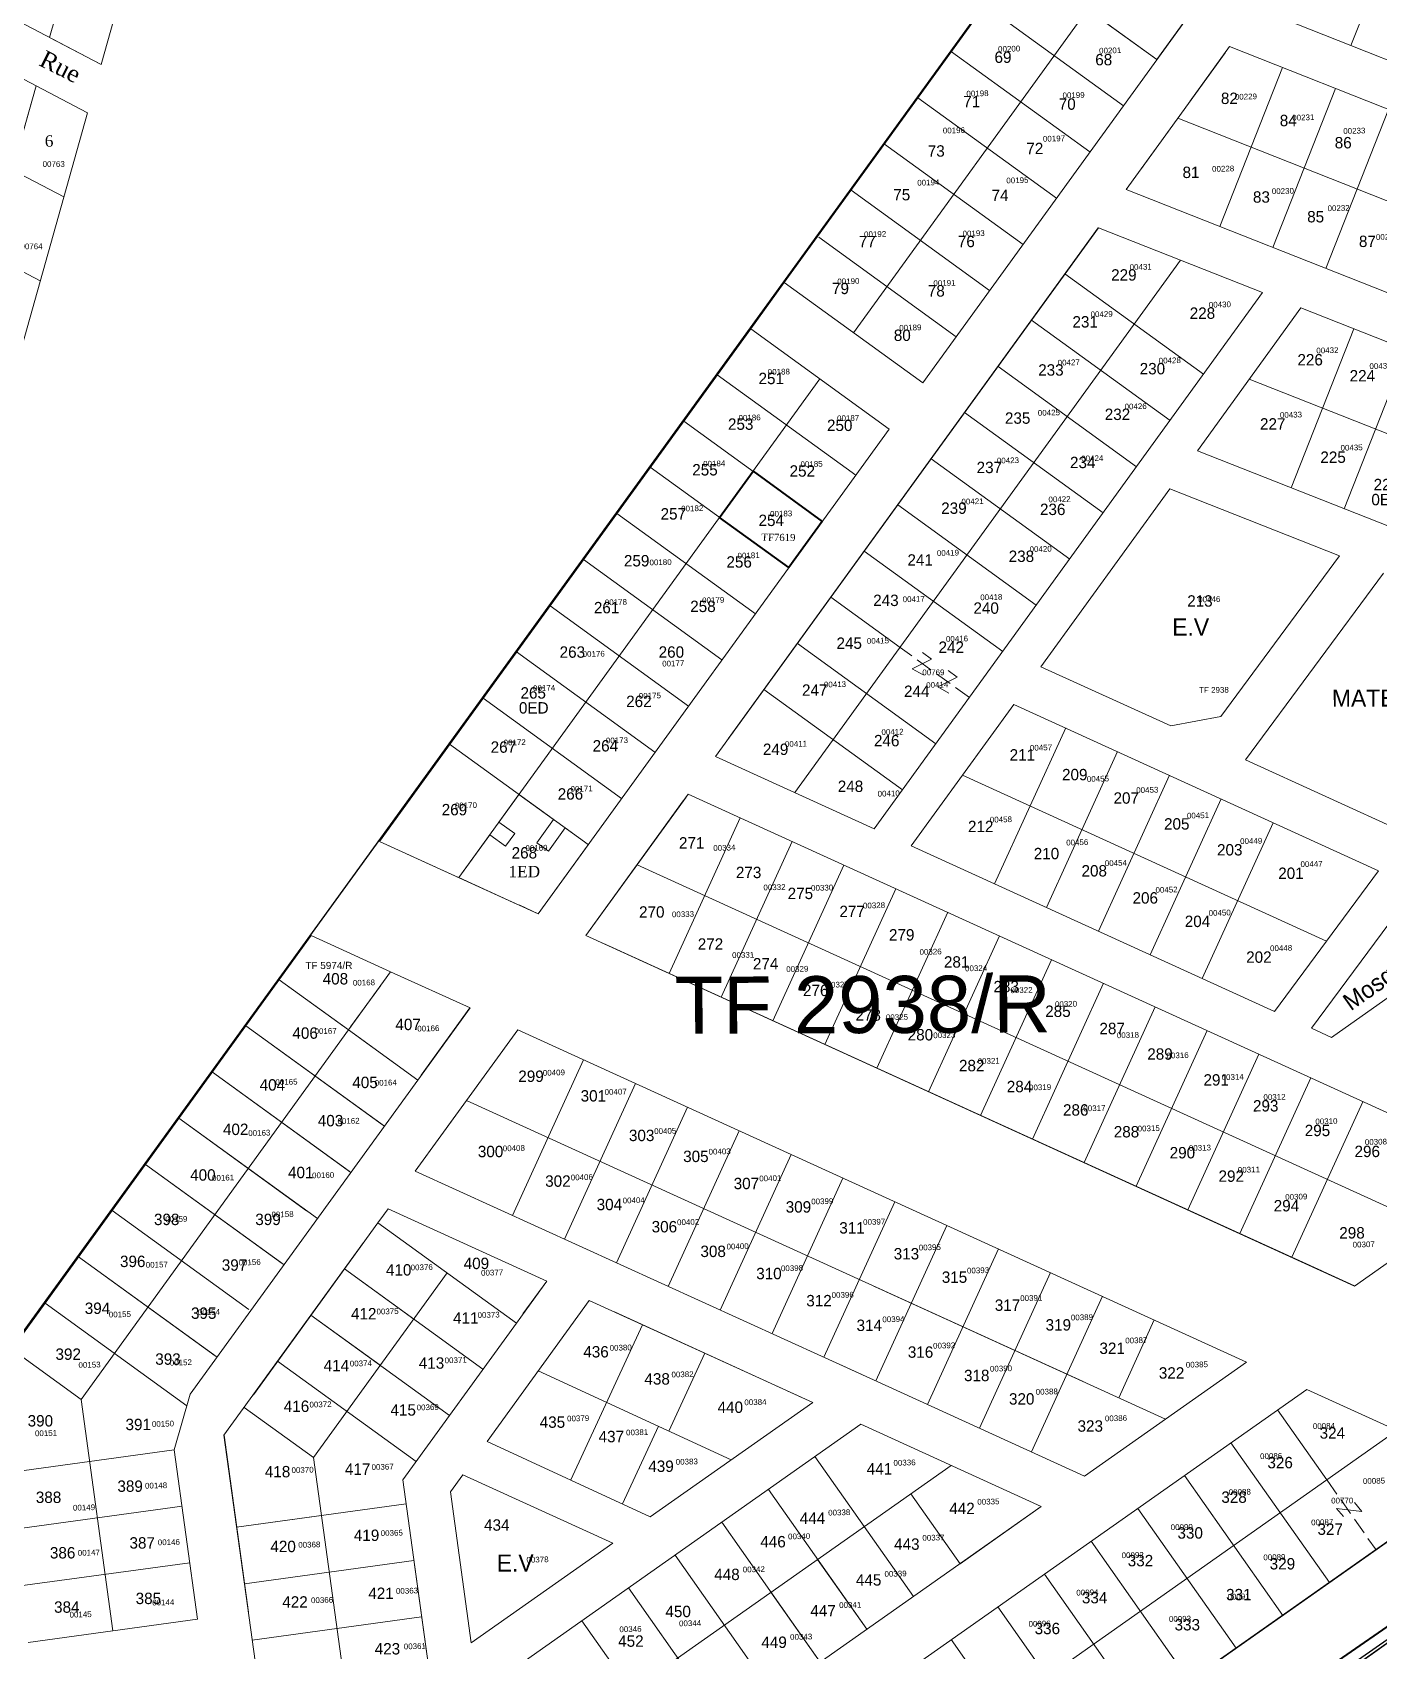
# Model space of a CAD drawing. Header units: metres. Extents: x 251686 to 255059, y 1627526 to 1631912.
# Drawn here: x 252965.9 to 253202, y 1630515.6 to 1630799.4 of the extents above; entities that cross this region are included whole.
import ezdxf
from ezdxf.enums import TextEntityAlignment as Align

# ---------------------------------------------------------------- set-up
doc = ezdxf.new("R2010")
doc.units = ezdxf.units.M
doc.header["$MEASUREMENT"] = 0
doc.linetypes.add('DGN Style 2', pattern=[29.229957, 17.537974, -11.691983])
doc.linetypes.add('DGN Style 3', pattern=[4.156684, 2.96906, -1.187624])
for name, color, linetype, lineweight in [('17 Février 2020', 7, 'Continuous', 0), ('Numero_TF', 7, 'Continuous', 0), ('TITRE FONCIER', 7, 'Continuous', 0)]:
    doc.layers.add(name, color=color, linetype=linetype, lineweight=lineweight)
for name, color, linetype in [('A_revoir_niveau_0', 7, 'Continuous'), ('historique_numero_parcelle', 7, 'Continuous'), ('limites_parcelles', 7, 'Continuous'), ('limites_sections', 7, 'Continuous'), ('limites_tf', 7, 'Continuous'), ('numero_lot', 7, 'Continuous'), ('numero_parcelle', 7, 'Continuous'), ('toponymie', 7, 'Continuous')]:
    doc.layers.add(name, color=color, linetype=linetype)
doc.styles.get("Standard").update_dxf_attribs({"font": 'txt.shx'})
doc.styles.add('Style-Arial', font='arial.ttf')
doc.styles.add('Style-ENGINEERING', font='ENGINEERING.shx')
doc.styles.add('Style-FANCY', font='times.ttf')
doc.styles.add('StyleTimes New Roman', font='times.ttf')

msp = doc.modelspace()

# ---------------------------------------------------------------- linework, layer by layer
at = {"layer": '17 Février 2020', "color": 7, "linetype": 'Continuous', "lineweight": 0, "flags": 128}
msp.add_lwpolyline([(253195.82612, 1630539.12873), (253194.648909, 1630540.519551), (253199.075031, 1630539.951475), (253197.788056, 1630541.529726)], dxfattribs=at)
at = {"layer": 'A_revoir_niveau_0', "color": 0, "lineweight": 0}
msp.add_line((253272.287195, 1630565.48791, -1.032), (253091.050508, 1630437.549919, -1.032), dxfattribs=at)
at = {"layer": 'limites_parcelles', "color": 7, "linetype": 'Continuous', "lineweight": 0}
for p, q in [((252977.25, 1630828.04), (252968.941029, 1630798.531678)), ((253097.754094, 1630755.521963), (253150.536219, 1630828.414881)), ((252986.305849, 1630823.30591), (252977.996878, 1630793.797588)), ((253109.904579, 1630746.726777), (253162.687704, 1630819.620694)), ((253122.054065, 1630737.929589), (253174.837189, 1630810.823507)), ((253138.805634, 1630812.219232), (253163.107785, 1630794.625106)), ((253197.146638, 1630797.078344), (253202.65511, 1630811.030529)), ((252977.882034, 1630793.857625), (252949.028151, 1630808.941453)), ((252975.609284, 1630785.318331), (252944.789267, 1630801.429988)), ((253132.941843, 1630804.119908), (253157.243339, 1630786.526257)), ((253180.697064, 1630803.571828), (253197.146638, 1630797.078344)), ((252977.996878, 1630793.797588), (252968.941029, 1630798.531678)), ((253127.078052, 1630796.019584), (253151.375022, 1630778.429209)), ((253160.222265, 1630775.294714), (253175.072141, 1630795.803599)), ((253168.897519, 1630787.275153), (253175.870706, 1630796.900916)), ((253175.870706, 1630796.900916), (253259.564813, 1630763.836072)), ((253197.146638, 1630797.078344), (253271.557281, 1630767.703823)), ((253174.14121, 1630765.340228), (253185.160161, 1630793.230595)), ((252941.620612, 1630701.670462), (252966.553435, 1630790.052421)), ((252966.553435, 1630790.052421), (252942.098754, 1630703.204524)), ((252966.553435, 1630790.052421), (252975.609284, 1630785.318331)), ((253121.21326, 1630787.91926), (253145.510231, 1630770.328885)), ((253183.441667, 1630761.664912), (253194.460617, 1630789.555281)), ((252975.609284, 1630785.318331), (252950.852937, 1630697.399104)), ((253166.786674, 1630784.361316), (253254.052339, 1630749.884886)), ((253192.741124, 1630757.988597), (253203.761074, 1630785.880965)), ((253157.710636, 1630771.833719), (253165.134577, 1630782.080661)), ((253115.349469, 1630779.819937), (253139.646439, 1630762.229562)), ((252971.454799, 1630770.56417), (252962.39895, 1630775.29826)), ((253109.484678, 1630771.719612), (253133.781648, 1630754.129237)), ((253248.540865, 1630735.935702), (253157.710636, 1630771.833719)), ((253085.720021, 1630672.408189), (253152.872287, 1630765.143802)), ((253152.836286, 1630765.141787), (253087.959793, 1630675.509077)), ((253181.672798, 1630753.760211), (253152.872287, 1630765.143802)), ((253088.355582, 1630676.043234), (253151.593985, 1630763.379294)), ((253103.821944, 1630763.473368), (253127.917857, 1630746.028913)), ((252967.300314, 1630755.810009), (252958.244465, 1630760.544099)), ((253099.640538, 1630666.059704), (253167.270542, 1630759.452505)), ((253171.296474, 1630739.432099), (253146.9965, 1630757.029473)), ((253097.754094, 1630755.521963), (253122.054065, 1630737.929589)), ((253181.672798, 1630753.760211), (253113.563055, 1630659.710219)), ((253188.385854, 1630751.09687), (253170.229786, 1630726.025675)), ((253188.385854, 1630751.09687), (253244.180592, 1630729.054974)), ((253026.789916, 1630657.51884), (253091.8923, 1630747.42764)), ((253091.8923, 1630747.42764), (253116.183277, 1630729.822263)), ((253165.430682, 1630731.332774), (253141.130709, 1630748.930148)), ((253186.666361, 1630719.529187), (253197.678309, 1630747.425551)), ((253195.965235, 1630715.854046), (253206.974769, 1630743.742234)), ((253086.02751, 1630739.327316), (253110.318132, 1630721.722293)), ((253159.565891, 1630723.23345), (253135.265917, 1630740.830824)), ((253040.712433, 1630651.170356), (253104.038026, 1630738.624779)), ((253238.674118, 1630715.103791), (253179.310818, 1630738.565274)), ((253080.161718, 1630731.226991), (253104.446692, 1630713.627611)), ((253153.700099, 1630715.134125), (253129.400125, 1630732.731499)), ((253054.634948, 1630644.821871), (253116.183277, 1630729.822263)), ((253223.865188, 1630704.826924), (253170.229786, 1630726.025675)), ((253074.286923, 1630723.134663), (253098.5779, 1630705.530285)), ((253147.835308, 1630707.034801), (253123.535334, 1630724.632175)), ((253165.37644, 1630719.324752), (253142.794792, 1630688.142803)), ((253165.37644, 1630719.324752), (253195.147101, 1630707.568545)), ((253141.969516, 1630698.935476), (253117.669542, 1630716.53285)), ((253068.432135, 1630715.028343), (253092.723112, 1630697.422965)), ((253136.104725, 1630690.836152), (253111.804751, 1630708.433526)), ((253062.550339, 1630706.940012), (253086.841315, 1630689.335634)), ((253174.348251, 1630679.419303), (253195.147101, 1630707.568545)), ((253178.656275, 1630671.788009), (253202.847306, 1630704.527596)), ((253118.088946, 1630691.535515), (253105.938959, 1630700.334201)), ((253056.702552, 1630698.828695), (253080.993529, 1630681.224317)), ((253050.837537, 1630690.729125), (253075.104731, 1630673.141983)), ((253124.374141, 1630674.637504), (253100.074168, 1630692.234878)), ((253142.794792, 1630688.142803), (253165.540904, 1630677.769814)), ((253044.97299, 1630682.630031), (253069.236937, 1630665.044658)), ((253118.50835, 1630666.538179), (253094.211377, 1630684.133554)), ((253138.008411, 1630681.533905), (253120.059229, 1630656.747793)), ((253138.008411, 1630681.533905), (253201.979974, 1630652.359248)), ((253165.540904, 1630677.769814), (253174.348251, 1630679.419303)), ((253134.662869, 1630650.087578), (253147.126047, 1630677.404517)), ((253039.077169, 1630674.551709), (253063.368145, 1630656.947332)), ((253085.720021, 1630672.408189), (253113.563055, 1630659.710219)), ((253143.761514, 1630645.938182), (253156.223692, 1630673.253122)), ((253178.656275, 1630671.788009), (253206.841369, 1630658.934175)), ((253129.033319, 1630669.140349), (253192.863858, 1630640.030635)), ((253152.860158, 1630641.788787), (253165.321338, 1630669.102726)), ((253062.987459, 1630641.01318), (253080.93464, 1630665.798293)), ((253062.98946, 1630641.01018), (253080.558848, 1630665.275143)), ((253080.93464, 1630665.798293), (253226.231905, 1630599.533852)), ((253080.070111, 1630664.60895), (253062.992457, 1630641.015182)), ((253161.957803, 1630637.639391), (253174.418983, 1630664.95233)), ((253077.590099, 1630634.351965), (253090.043279, 1630661.663901)), ((253171.056447, 1630633.489995), (253183.508564, 1630660.783258)), ((253026.789916, 1630657.51884), (253054.634948, 1630644.821871)), ((253026.792917, 1630657.517841), (253050.895274, 1630646.52539)), ((253086.688743, 1630630.20257), (253099.141924, 1630657.514505)), ((253120.059229, 1630656.747793), (253183.748741, 1630627.702024)), ((253071.961549, 1630653.405737), (253212.017867, 1630589.53022)), ((253095.787387, 1630626.054174), (253108.240568, 1630653.36611)), ((253201.979974, 1630652.359248), (253183.748741, 1630627.702024)), ((253104.886031, 1630621.905778), (253117.339212, 1630649.217715)), ((253206.306321, 1630646.436962), (253190.258918, 1630624.733603)), ((253113.984677, 1630617.756383), (253126.437856, 1630645.068319)), ((252958.762132, 1630563.570881), (253014.824187, 1630640.994224)), ((253014.824187, 1630640.994224), (253028.740978, 1630634.647611)), ((253062.987459, 1630641.01318), (253197.833833, 1630579.5166)), ((253065.984001, 1630639.644367), (253197.804829, 1630579.527588)), ((253123.083321, 1630613.607988), (253135.536501, 1630640.919923)), ((253067.14021, 1630639.118826), (253192.047785, 1630582.160308)), ((253132.179966, 1630609.455591), (253144.626153, 1630636.751524)), ((253216.433226, 1630639.105974), (253193.745549, 1630623.141984)), ((253028.740978, 1630634.647611), (253021.354019, 1630624.445684)), ((253028.740978, 1630634.647611), (253042.667496, 1630628.295129)), ((253009.208534, 1630633.237873), (253021.355019, 1630624.444685)), ((253009.208534, 1630633.237873), (253020.52178, 1630625.047355)), ((253021.730816, 1630624.956833), (253026.972949, 1630632.19591)), ((253141.281609, 1630605.310196), (253153.73479, 1630632.622133)), ((253033.508506, 1630615.645499), (253042.667496, 1630628.295129)), ((253042.661494, 1630628.298126), (253034.125165, 1630616.506744)), ((253150.380254, 1630601.161801), (253162.833434, 1630628.473737)), ((253021.355019, 1630624.444685), (252974.442688, 1630559.645093)), ((253003.338741, 1630625.142547), (253027.316621, 1630607.783045)), ((253003.344078, 1630625.139408), (253027.640714, 1630607.549173)), ((253021.354019, 1630624.445684), (253033.503505, 1630615.649497)), ((253022.379313, 1630623.70309), (253033.503505, 1630615.649497)), ((253033.072825, 1630599.698325), (253051.022005, 1630624.486438)), ((253036.136149, 1630603.928539), (253051.022005, 1630624.486438)), ((253051.022005, 1630624.486438), (253178.854111, 1630566.19008)), ((253159.478898, 1630597.013406), (253171.932079, 1630624.325341)), ((253190.258918, 1630624.733603), (253193.745549, 1630623.141984)), ((253168.577543, 1630592.86401), (253181.030723, 1630620.175946)), ((252997.47495, 1630617.042223), (253021.452829, 1630599.682721)), ((252997.479337, 1630617.040047), (253021.776923, 1630599.448849)), ((253062.581034, 1630619.215076), (253050.131909, 1630591.916083)), ((253033.503505, 1630615.649497), (252993.614333, 1630560.548689)), ((253071.679702, 1630615.065733), (253059.230553, 1630587.766688)), ((253177.676187, 1630588.715614), (253190.129367, 1630616.027551)), ((253042.046915, 1630612.091881), (253150.207467, 1630562.76373)), ((253186.770835, 1630584.559218), (253199.217021, 1630611.85515)), ((252991.610159, 1630608.941898), (253015.911131, 1630591.348525)), ((252991.611158, 1630608.942899), (253013.995581, 1630592.736766)), ((253080.778372, 1630610.916391), (253068.329199, 1630583.617292)), ((253089.87603, 1630606.76483), (253077.427843, 1630579.467896)), ((253098.974674, 1630602.615435), (253086.526488, 1630575.318501)), ((252985.746367, 1630600.842574), (253010.04834, 1630583.248202)), ((252985.746367, 1630600.842574), (253009.724247, 1630583.483073)), ((253033.072825, 1630599.698325), (253112.144118, 1630563.63765)), ((253108.073318, 1630598.46704), (253095.625132, 1630571.170105)), ((253226.231905, 1630599.533852), (253197.804829, 1630579.527588)), ((253117.171963, 1630594.317644), (253104.723777, 1630567.02071)), ((252979.881576, 1630592.74225), (253003.859455, 1630575.382749)), ((253026.503418, 1630590.627722), (253028.285443, 1630593.088427)), ((253027.001145, 1630591.315919), (253028.284443, 1630593.088427)), ((253028.285443, 1630593.088427), (253056.130476, 1630580.389459)), ((253004.665365, 1630560.468067), (253026.504418, 1630590.627722)), ((253026.504418, 1630590.627722), (253050.80239, 1630573.032348)), ((253126.270608, 1630590.168248), (253113.822421, 1630562.871314)), ((252999.515182, 1630553.355026), (253023.995789, 1630587.165728)), ((253135.369252, 1630586.018853), (253122.921066, 1630558.721919)), ((252974.017784, 1630584.642927), (252998.319757, 1630567.048554)), ((252974.017785, 1630584.641927), (252997.995664, 1630567.282425)), ((253186.770835, 1630584.559218), (253197.787826, 1630579.536581)), ((253015.194737, 1630549.433238), (253038.652904, 1630581.830535)), ((253020.638626, 1630582.528398), (253032.788112, 1630573.73121)), ((253020.638626, 1630582.528398), (253044.938599, 1630564.933024)), ((253050.80239, 1630573.032348), (253056.130476, 1630580.389459)), ((253051.953762, 1630574.620804), (253056.130476, 1630580.389459)), ((253144.467897, 1630581.869457), (253132.01971, 1630554.572523)), ((253113.622853, 1630579.448237), (253164.636075, 1630556.184445)), ((253153.566541, 1630577.721061), (253141.118355, 1630550.424128)), ((252968.154993, 1630576.542604), (252993.031131, 1630558.531458)), ((253014.773829, 1630574.429077), (253026.92332, 1630565.631886)), ((253014.773835, 1630574.429073), (253039.073807, 1630556.833699)), ((253045.653612, 1630552.282305), (253063.554819, 1630577.0034)), ((253063.554819, 1630577.0034), (253102.775908, 1630559.116937)), ((253067.998622, 1630574.97716), (253100.980583, 1630559.935226)), ((253030.876291, 1630545.51345), (253050.80239, 1630573.032348)), ((253060.325296, 1630545.508118), (253072.899507, 1630572.742102)), ((253162.664186, 1630573.571666), (253156.439594, 1630559.921198)), ((252962.290202, 1630568.443279), (252974.442688, 1630559.645093)), ((253008.909355, 1630566.329523), (253033.209016, 1630548.734375)), ((253077.506895, 1630554.095925), (253083.817481, 1630567.762427)), ((253107.39926, 1630565.80077), (253150.422037, 1630546.180813)), ((253178.854111, 1630566.19008), (253150.422037, 1630546.180813)), ((253054.619706, 1630564.663859), (253088.457899, 1630549.040264)), ((252993.614333, 1630560.548689), (252990.79919, 1630550.809573)), ((253189.399017, 1630561.382257), (253102.515235, 1630500.235829)), ((253189.399017, 1630561.382257), (253221.027735, 1630546.957787)), ((252974.442688, 1630559.645093), (252980.018774, 1630519.047299)), ((253003.045252, 1630558.230425), (253015.194737, 1630549.433238)), ((253102.775908, 1630559.116937), (253074.282851, 1630539.063647)), ((253184.29344, 1630557.789233), (253192.923198, 1630545.52201)), ((253111.210433, 1630555.269278), (253044.106138, 1630508.043689)), ((253069.403958, 1630541.316715), (253075.691563, 1630554.934206)), ((253111.210433, 1630555.269278), (253142.84015, 1630540.844809)), ((252999.515182, 1630553.355026), (253013.738137, 1630449.986653)), ((252999.529175, 1630553.374032), (253003.795481, 1630522.31372)), ((253045.653612, 1630552.282305), (253074.282851, 1630539.063647)), ((253205.211876, 1630554.170521), (253111.498998, 1630488.217387)), ((253176.11572, 1630552.033993), (253193.376442, 1630527.49783)), ((252990.79819, 1630550.809572), (252961.076805, 1630546.727797)), ((252990.798192, 1630550.807572), (252994.879966, 1630521.089188)), ((253015.194737, 1630549.433238), (253027.54229, 1630459.701123)), ((253120.425396, 1630525.073928), (253103.158676, 1630549.606089)), ((253039.238121, 1630543.422764), (253041.416928, 1630546.431626)), ((253041.416928, 1630546.431626), (253067.713681, 1630534.440044)), ((253127.025291, 1630548.057544), (253046.407764, 1630491.320599)), ((253221.027735, 1630546.957787), (253119.776958, 1630475.699666)), ((253167.938, 1630546.277753), (253185.198722, 1630521.74159)), ((253030.876291, 1630545.51345), (253041.346441, 1630469.416593)), ((253039.238121, 1630543.422764), (253042.879605, 1630516.962204)), ((253112.248676, 1630519.318688), (253094.981956, 1630543.850848)), ((253128.607118, 1630530.827169), (253119.973258, 1630543.093749)), ((252992.158115, 1630540.90311), (252962.43973, 1630536.821335)), ((253001.73458, 1630537.208905), (253031.454962, 1630541.29868)), ((253142.84015, 1630540.844809), (253048.708389, 1630474.59851)), ((253142.84015, 1630540.844809), (253128.607118, 1630530.827169)), ((253159.760279, 1630540.522513), (253177.022001, 1630515.98635)), ((253001.73458, 1630537.208905), (253016.59477, 1630539.253792)), ((253104.070956, 1630513.562447), (253086.804235, 1630538.094608)), ((253120.426396, 1630525.074928), (253111.792536, 1630537.341508)), ((253151.582559, 1630534.767273), (253168.844281, 1630510.231109)), ((253067.713681, 1630534.440044), (253042.879605, 1630516.962204)), ((253095.893236, 1630507.807206), (253078.626515, 1630532.339368)), ((252993.519041, 1630530.995649), (252963.800655, 1630526.913874)), ((253003.097505, 1630527.301443), (253032.817887, 1630531.391218)), ((253003.098505, 1630527.302444), (253017.958696, 1630529.347332)), ((253032.803846, 1630531.495213), (253040.944285, 1630472.335434)), ((253112.248676, 1630519.319688), (253103.614815, 1630531.586268)), ((253221.601806, 1630529.708251, -1.032), (253140.093508, 1630471.827663, -1.032)), ((253143.404839, 1630529.011032), (253160.666561, 1630504.475869)), ((253221.601806, 1630529.708251, -1.032), (253181.668851, 1630501.518914, -1.032)), ((253087.715515, 1630502.050966), (253070.448994, 1630526.582844)), ((253104.070956, 1630513.563447), (253095.437096, 1630525.830027)), ((253135.226118, 1630523.256791), (253152.48684, 1630498.720628)), ((252994.879966, 1630521.089188), (252965.16158, 1630517.007412)), ((253004.46043, 1630517.394983), (253034.180812, 1630521.484758)), ((253079.537795, 1630496.295726), (253062.271075, 1630520.827887)), ((253004.46143, 1630517.394983), (253019.321621, 1630519.439871)), ((253127.048397, 1630517.501551), (253144.3105, 1630492.965846))]:
    msp.add_line(p, q, dxfattribs=at)
at = {"layer": 'limites_parcelles', "color": 7, "linetype": 'DGN Style 2', "lineweight": 0}
msp.add_line((253091.8923, 1630747.42764), (253097.754094, 1630755.521963), dxfattribs=at)
at = {"layer": 'limites_parcelles', "color": 7, "linetype": 'DGN Style 3', "lineweight": 0}
for p, q in [((253130.238933, 1630682.736828), (253118.088946, 1630691.535515)), ((253192.96956, 1630545.456107), (253201.554163, 1630533.25307))]:
    msp.add_line(p, q, dxfattribs=at)
at = {"layer": 'limites_parcelles', "color": 7, "linetype": 'Continuous', "lineweight": 0, "flags": 128}
for points in [[(253163.107606, 1630794.624859), (253168.972398, 1630802.724183), (253168.966396, 1630802.729181), (253156.822912, 1630811.52137), (253150.958121, 1630803.421046), (253163.102605, 1630794.628857), (253163.107606, 1630794.624859)], [(253063.368145, 1630656.947332), (253059.350255, 1630659.859214), (253056.416136, 1630655.810641), (253054.387117, 1630657.271148), (253057.312868, 1630661.335767), (253051.253168, 1630665.727409), (253047.744432, 1630660.881745), (253050.498288, 1630658.887684), (253048.879578, 1630656.652201), (253046.125723, 1630658.646263), (253040.712527, 1630651.170486), (253050.895714, 1630646.526356), (253051.354589, 1630646.317082), (253051.40263, 1630646.295173), (253054.630948, 1630644.82287), (253063.396171, 1630656.927019), (253063.396172, 1630656.92702), (253063.368145, 1630656.947332)]]:
    msp.add_lwpolyline(points, close=True, dxfattribs=at)
for points in [[(253121.993759, 1630690.65087), (253123.578587, 1630689.492714), (253120.184231, 1630687.793282), (253122.135005, 1630686.722601)], [(253126.518587, 1630687.459108), (253128.103415, 1630686.300952), (253124.709058, 1630684.60152), (253126.659832, 1630683.530839)]]:
    msp.add_lwpolyline(points, dxfattribs=at)
at = {"layer": 'limites_sections', "color": 112, "linetype": 'Continuous', "lineweight": 40, "flags": 128}
msp.add_lwpolyline([(253271.082561, 1630189.80614), (253278.664905, 1630062.128606), (253370.894891, 1630071.745612), (253349.874626, 1629905.007271), (253292.368569, 1629875.259507), (253264.420561, 1629860.905626), (253283.218148, 1629825.843437), (253276.081556, 1629797.159611), (253264.682639, 1629775.428157), (253237.804257, 1629775.925126), (253235.595435, 1629794.865847), (253170.148154, 1629824.108553), (253140.065621, 1629837.233099), (253052.3, 1629847.28), (252785.968318, 1629991.31478), (252450.61003, 1630145.344805), (252531.297233, 1630284.326266), (252789.440449, 1630429.782946), (252981.389636, 1630375.006406), (253177.316609, 1630501.61916), (253238.792095, 1630544.179111), (253271.082561, 1630189.80614)], close=True, dxfattribs=at)
at = {"layer": 'limites_tf', "color": 5, "linetype": 'Continuous', "lineweight": 30, "flags": 128}
msp.add_lwpolyline([(253002.785901, 1630393.415979), (252998.912853, 1630403.064756), (252961.578778, 1630447.612964), (252947.706872, 1630548.608587), (253207.073749, 1630906.74054), (253289.927097, 1630896.156713), (253287.534227, 1630759.626951), (253428.541291, 1630692.970492), (253002.785901, 1630393.415979)], close=True, dxfattribs=at)
at = {"layer": 'limites_tf', "color": 5, "linetype": 'Continuous', "lineweight": 30, "elevation": -1.032, "flags": 128}
msp.add_lwpolyline([(253270.818693, 1630543.212946), (253272.287195, 1630565.48791), (253002.732653, 1630377.376601), (253043.21445, 1630275.653319), (253027.595852, 1630185.267795), (253065.678344, 1630191.583639), (253129.481445, 1630260.459236), (253245.887772, 1630301.779299), (253215.616065, 1630369.456391), (253249.82976, 1630447.06631), (253250.742052, 1630451.24536), (253264.844026, 1630515.797969), (253269.151464, 1630535.575661), (253270.818693, 1630543.212946)], close=True, dxfattribs=at)
at = {"layer": 'limites_tf', "color": 5, "linetype": 'Continuous', "lineweight": 40}
msp.add_3dface([(253092.304205, 1630722.427301), (253104.446692, 1630713.627611), (253098.5779, 1630705.530285), (253086.432412, 1630714.332474)], dxfattribs=at)

# ---------------------------------------------------------------- texts
at = {"layer": 'historique_numero_parcelle', "color": 7, "linetype": 'DGN Style 3', "lineweight": 0, "style": 'Style-Arial'}
for s, p in [('00416', (253126.117317, 1630693.502336)), ('00414', (253122.649213, 1630685.429995)), ('00085', (253199.242622, 1630545.8, 0.000018)), ('00087', (253190.159505, 1630538.546063, 0.000018))]:
    msp.add_text(s, height=1, rotation=1.45, dxfattribs=at).set_placement(p, align=Align.TOP_LEFT)
at = {"layer": 'numero_lot', "color": 7, "linetype": 'Continuous', "lineweight": 0}
for s, height, style, p in [('69', 1.999998, 'Style-ENGINEERING', (253136.135682, 1630795.050172)), ('68', 1.999998, 'Style-ENGINEERING', (253153.801233, 1630794.624171)), ('71', 1.999998, 'Style-ENGINEERING', (253130.649752, 1630787.259997)), ('70', 1.999998, 'Style-ENGINEERING', (253147.404152, 1630786.833636)), ('82', 1.999998, 'Style-ENGINEERING', (253175.836923, 1630787.8379)), ('84', 1.999998, 'Style-ENGINEERING', (253186.159846, 1630783.94799)), ('73', 1.999998, 'Style-ENGINEERING', (253124.429577, 1630778.604533)), ('72', 1.999998, 'Style-ENGINEERING', (253141.710404, 1630779.044379)), ('86', 1.999998, 'Style-ENGINEERING', (253195.801183, 1630780.057809)), ('81', 1.999998, 'Style-ENGINEERING', (253169.104669, 1630774.856232)), ('75', 1.999998, 'Style-ENGINEERING', (253118.384176, 1630770.942137)), ('74', 1.999998, 'Style-ENGINEERING', (253135.618043, 1630770.821964)), ('83', 1.999998, 'Style-ENGINEERING', (253181.460779, 1630770.534127)), ('85', 1.999998, 'Style-ENGINEERING', (253190.965713, 1630767.076892)), ('77', 1.999998, 'Style-ENGINEERING', (253112.339869, 1630762.719742)), ('76', 1.999998, 'Style-ENGINEERING', (253129.708045, 1630762.726622)), ('87', 1.999998, 'Style-ENGINEERING', (253200.040863, 1630762.754488)), ('229', 1.999998, 'Style-ENGINEERING', (253157.32843, 1630756.864565)), ('79', 1.999998, 'Style-ENGINEERING', (253107.637745, 1630754.497878)), ('78', 1.999998, 'Style-ENGINEERING', (253124.439297, 1630754.071535)), ('228', 1.999998, 'Style-ENGINEERING', (253171.111467, 1630750.162025)), ('231', 1.999998, 'Style-ENGINEERING', (253150.543673, 1630748.638876)), ('80', 1.999998, 'Style-ENGINEERING', (253118.474216, 1630746.28117)), ('226', 1.999998, 'Style-ENGINEERING', (253190.000883, 1630741.990508)), ('251', 1.999998, 'Style-ENGINEERING', (253095.491604, 1630738.705064)), ('233', 1.999998, 'Style-ENGINEERING', (253144.538413, 1630740.198497)), ('230', 1.999998, 'Style-ENGINEERING', (253162.336159, 1630740.421548)), ('224', 1.999998, 'Style-ENGINEERING', (253199.158201, 1630739.181136)), ('232', 1.999998, 'Style-ENGINEERING', (253156.209498, 1630732.41312)), ('253', 1.999998, 'Style-ENGINEERING', (253090.134173, 1630730.696942)), ('250', 1.999998, 'Style-ENGINEERING', (253107.50009, 1630730.486821)), ('235', 1.999998, 'Style-ENGINEERING', (253138.70732, 1630731.757186)), ('227', 1.999998, 'Style-ENGINEERING', (253183.436165, 1630730.735907)), ('234', 1.999998, 'Style-ENGINEERING', (253150.115223, 1630723.971705)), ('225', 1.999998, 'Style-ENGINEERING', (253194.025042, 1630724.898101)), ('255', 1.999998, 'Style-ENGINEERING', (253083.870909, 1630722.688459)), ('252', 1.999998, 'Style-ENGINEERING', (253100.94143, 1630722.478222)), ('237', 1.999998, 'Style-ENGINEERING', (253133.742186, 1630723.100218)), ('223', 1.999998, 'Style-ENGINEERING', (253203.36938, 1630720.100803)), ('239', 1.999998, 'Style-ENGINEERING', (253127.526635, 1630715.956755)), ('236', 1.999998, 'Style-ENGINEERING', (253144.851276, 1630715.747619)), ('0ED', 1.999998, 'Style-ENGINEERING', (253203.341766, 1630717.457792)), ('257', 1.999998, 'Style-ENGINEERING', (253078.320406, 1630714.96026)), ('254', 1.999998, 'Style-ENGINEERING', (253095.49524, 1630713.821064)), ('259', 1.999998, 'Style-ENGINEERING', (253071.889284, 1630706.735711)), ('241', 1.999998, 'Style-ENGINEERING', (253121.60722, 1630706.866409)), ('238', 1.999998, 'Style-ENGINEERING', (253139.366359, 1630707.522445)), ('256', 1.999998, 'Style-ENGINEERING', (253089.862926, 1630706.525832)), ('261', 1.999998, 'Style-ENGINEERING', (253066.617527, 1630698.510621)), ('258', 1.999998, 'Style-ENGINEERING', (253083.512836, 1630698.734315)), ('243', 1.999998, 'Style-ENGINEERING', (253115.601421, 1630699.787029)), ('240', 1.999998, 'Style-ENGINEERING', (253133.182792, 1630698.431994)), ('213', 1.999998, 'Style-ENGINEERING', (253170.673943, 1630699.680848)), ('E.V', 3, 'Style-ENGINEERING', (253169.05369, 1630695.105207)), ('263', 1.999998, 'Style-ENGINEERING', (253060.61201, 1630690.718241)), ('260', 1.999998, 'Style-ENGINEERING', (253077.977841, 1630690.725122)), ('245', 1.999998, 'Style-ENGINEERING', (253109.16396, 1630692.275478)), ('242', 1.999998, 'Style-ENGINEERING', (253127.055678, 1630691.569566)), ('247', 1.999998, 'Style-ENGINEERING', (253103.117655, 1630684.051082)), ('265', 1.999998, 'Style-ENGINEERING', (253053.745412, 1630683.550521)), ('262', 1.999998, 'Style-ENGINEERING', (253072.283438, 1630682.067865)), ('244', 1.999998, 'Style-ENGINEERING', (253121.00412, 1630683.841168)), ('MATERNELLE', 3, 'Style-ENGINEERING', (253207.20167, 1630682.634319)), ('0ED', 1.999998, 'Style-ENGINEERING', (253053.842226, 1630680.928559)), ('267', 1.999998, 'Style-ENGINEERING', (253048.518611, 1630674.052449)), ('264', 1.999998, 'Style-ENGINEERING', (253066.404905, 1630674.276536)), ('249', 1.999998, 'Style-ENGINEERING', (253096.254389, 1630673.661362)), ('246', 1.999998, 'Style-ENGINEERING', (253115.740345, 1630675.184082)), ('211', 1.999998, 'Style-ENGINEERING', (253139.529239, 1630672.685507)), ('248', 1.999998, 'Style-ENGINEERING', (253109.390341, 1630667.175565)), ('209', 1.999998, 'Style-ENGINEERING', (253148.720151, 1630669.227147)), ('266', 1.999998, 'Style-ENGINEERING', (253060.277045, 1630665.835107)), ('207', 1.999998, 'Style-ENGINEERING', (253157.749159, 1630665.119724)), ('269', 1.999998, 'Style-ENGINEERING', (253039.927578, 1630663.078045)), ('212', 1.999998, 'Style-ENGINEERING', (253132.228609, 1630660.132614)), ('205', 1.999998, 'Style-ENGINEERING', (253166.609522, 1630660.579235)), ('268', 1.999998, 'Style-ENGINEERING', (253052.198959, 1630655.508906)), ('271', 1.999998, 'Style-ENGINEERING', (253081.542873, 1630657.252532)), ('203', 1.999998, 'Style-ENGINEERING', (253175.902759, 1630656.038916)), ('210', 1.999998, 'Style-ENGINEERING', (253143.762327, 1630655.377182)), ('1ED', 1.999998, 'Style-FANCY', (253052.184362, 1630652.21364)), ('273', 1.999998, 'Style-ENGINEERING', (253091.525328, 1630652.062486)), ('208', 1.999998, 'Style-ENGINEERING', (253152.136218, 1630652.3515)), ('201', 1.999998, 'Style-ENGINEERING', (253186.635994, 1630651.921169)), ('275', 1.999998, 'Style-ENGINEERING', (253100.601347, 1630648.388082)), ('206', 1.999998, 'Style-ENGINEERING', (253161.08428, 1630647.594045)), ('270', 1.999998, 'Style-ENGINEERING', (253074.538904, 1630645.131756)), ('277', 1.999998, 'Style-ENGINEERING', (253109.679036, 1630645.230678)), ('204', 1.999998, 'Style-ENGINEERING', (253170.242113, 1630643.486673)), ('272', 1.999998, 'Style-ENGINEERING', (253084.8323, 1630639.509834)), ('279', 1.999998, 'Style-ENGINEERING', (253118.370282, 1630641.123122)), ('274', 1.999998, 'Style-ENGINEERING', (253094.509052, 1630636.051668)), ('281', 1.999998, 'Style-ENGINEERING', (253128.007152, 1630636.366939)), ('202', 1.999998, 'Style-ENGINEERING', (253181.011217, 1630637.215939)), ('408', 1.999998, 'Style-ENGINEERING', (253019.05971, 1630633.413775)), ('276', 1.999998, 'Style-ENGINEERING', (253103.288699, 1630631.380145)), ('283', 1.999998, 'Style-ENGINEERING', (253136.693263, 1630632.04238)), ('285', 1.999998, 'Style-ENGINEERING', (253145.76954, 1630627.718975)), ('407', 1.999998, 'Style-ENGINEERING', (253031.810881, 1630625.412826)), ('278', 1.999998, 'Style-ENGINEERING', (253112.494236, 1630627.056792)), ('287', 1.999998, 'Style-ENGINEERING', (253155.278176, 1630624.692742)), ('406', 1.999998, 'Style-ENGINEERING', (253013.748659, 1630623.89167)), ('280', 1.999998, 'Style-ENGINEERING', (253121.65144, 1630623.59742)), ('289', 1.999998, 'Style-ENGINEERING', (253163.669569, 1630620.216066)), ('299', 1.999998, 'Style-ENGINEERING', (253053.364104, 1630616.320365)), ('282', 1.999998, 'Style-ENGINEERING', (253130.64875, 1630618.191984)), ('404', 1.999998, 'Style-ENGINEERING', (253007.999464, 1630614.801391)), ('405', 1.999998, 'Style-ENGINEERING', (253024.252474, 1630615.23983)), ('284', 1.999998, 'Style-ENGINEERING', (253139.028588, 1630614.516303)), ('291', 1.999998, 'Style-ENGINEERING', (253173.521353, 1630615.675969)), ('301', 1.999998, 'Style-ENGINEERING', (253064.295452, 1630612.880695)), ('286', 1.999998, 'Style-ENGINEERING', (253148.889011, 1630610.40921)), ('293', 1.999998, 'Style-ENGINEERING', (253182.207549, 1630611.135411)), ('403', 1.999998, 'Style-ENGINEERING', (253018.205569, 1630608.530434)), ('402', 1.999998, 'Style-ENGINEERING', (253001.56817, 1630607.008843)), ('303', 1.999998, 'Style-ENGINEERING', (253072.766598, 1630605.942051)), ('288', 1.999998, 'Style-ENGINEERING', (253157.793351, 1630606.581738)), ('295', 1.999998, 'Style-ENGINEERING', (253191.283826, 1630606.812006)), ('300', 1.999998, 'Style-ENGINEERING', (253046.270547, 1630603.118553)), ('305', 1.999998, 'Style-ENGINEERING', (253082.274619, 1630602.266818)), ('290', 1.999998, 'Style-ENGINEERING', (253167.59764, 1630602.907622)), ('296', 1.999998, 'Style-ENGINEERING', (253200.015896, 1630603.136465)), ('400', 1.999998, 'Style-ENGINEERING', (252995.817175, 1630599.000563)), ('401', 1.999998, 'Style-ENGINEERING', (253012.981772, 1630599.440364)), ('292', 1.999998, 'Style-ENGINEERING', (253176.162436, 1630598.800014)), ('302', 1.999998, 'Style-ENGINEERING', (253058.076772, 1630597.93023)), ('307', 1.999998, 'Style-ENGINEERING', (253091.135941, 1630597.510328)), ('304', 1.999998, 'Style-ENGINEERING', (253067.10578, 1630593.821807)), ('309', 1.999998, 'Style-ENGINEERING', (253100.261187, 1630593.402942)), ('294', 1.999998, 'Style-ENGINEERING', (253185.840873, 1630593.610849)), ('398', 1.999998, 'Style-ENGINEERING', (252989.474429, 1630591.20805)), ('399', 1.999998, 'Style-ENGINEERING', (253007.240047, 1630591.215089)), ('306', 1.999998, 'Style-ENGINEERING', (253076.750118, 1630589.931628)), ('311', 1.999998, 'Style-ENGINEERING', (253109.655104, 1630589.727665)), ('298', 1.999998, 'Style-ENGINEERING', (253197.341378, 1630588.854405)), ('308', 1.999998, 'Style-ENGINEERING', (253085.306655, 1630585.607018)), ('313', 1.999998, 'Style-ENGINEERING', (253119.205301, 1630585.187448)), ('396', 1.999998, 'Style-ENGINEERING', (252983.514521, 1630583.848689)), ('397', 1.999998, 'Style-ENGINEERING', (253001.3616, 1630583.206759)), ('410', 1.999998, 'Style-ENGINEERING', (253030.154249, 1630582.353166)), ('409', 1.999998, 'Style-ENGINEERING', (253043.785109, 1630583.493566)), ('310', 1.999998, 'Style-ENGINEERING', (253095.086507, 1630581.715892)), ('315', 1.999998, 'Style-ENGINEERING', (253127.633492, 1630581.079786)), ('312', 1.999998, 'Style-ENGINEERING', (253103.86756, 1630576.95937)), ('317', 1.999998, 'Style-ENGINEERING', (253136.926874, 1630576.170469)), ('394', 1.999998, 'Style-ENGINEERING', (252977.332983, 1630575.624239)), ('395', 1.999998, 'Style-ENGINEERING', (252995.962508, 1630574.76562)), ('412', 1.999998, 'Style-ENGINEERING', (253024.027461, 1630574.666738)), ('411', 1.999998, 'Style-ENGINEERING', (253041.920362, 1630573.918827)), ('314', 1.999998, 'Style-ENGINEERING', (253112.680654, 1630572.634862)), ('319', 1.999998, 'Style-ENGINEERING', (253145.834865, 1630572.711997)), ('392', 1.999998, 'Style-ENGINEERING', (252972.197792, 1630567.573203)), ('436', 1.999998, 'Style-ENGINEERING', (253064.763808, 1630567.993877)), ('316', 1.999998, 'Style-ENGINEERING', (253121.67631, 1630567.942426)), ('321', 1.999998, 'Style-ENGINEERING', (253155.280001, 1630568.604739)), ('393', 1.999998, 'Style-ENGINEERING', (252989.700134, 1630566.714137)), ('414', 1.999998, 'Style-ENGINEERING', (253019.229443, 1630565.577837)), ('413', 1.999998, 'Style-ENGINEERING', (253035.914889, 1630566.016448)), ('438', 1.999998, 'Style-ENGINEERING', (253075.482518, 1630563.237124)), ('318', 1.999998, 'Style-ENGINEERING', (253131.529761, 1630563.835329)), ('322', 1.999998, 'Style-ENGINEERING', (253165.695111, 1630564.280865)), ('320', 1.999998, 'Style-ENGINEERING', (253139.415747, 1630559.726452)), ('416', 1.999998, 'Style-ENGINEERING', (253012.237068, 1630558.434066)), ('415', 1.999998, 'Style-ENGINEERING', (253030.947711, 1630557.792478)), ('440', 1.999998, 'Style-ENGINEERING', (253088.312321, 1630558.265206)), ('390', 1.999998, 'Style-ENGINEERING', (252967.312255, 1630555.886267)), ('391', 1.999998, 'Style-ENGINEERING', (252984.477281, 1630555.244068)), ('435', 1.999998, 'Style-ENGINEERING', (253057.119083, 1630555.656848)), ('323', 1.999998, 'Style-ENGINEERING', (253151.437798, 1630554.971215)), ('324', 1.999998, 'Style-ENGINEERING', (253193.893665, 1630553.754036)), ('437', 1.999998, 'Style-ENGINEERING', (253067.445523, 1630553.125938)), ('439', 1.999998, 'Style-ENGINEERING', (253076.163206, 1630547.918392)), ('326', 1.999998, 'Style-ENGINEERING', (253184.739519, 1630548.556409)), ('418', 1.999998, 'Style-ENGINEERING', (253008.912436, 1630546.964748)), ('417', 1.999998, 'Style-ENGINEERING', (253022.957262, 1630547.403313)), ('441', 1.999998, 'Style-ENGINEERING', (253114.471376, 1630547.456569)), ('388', 1.999998, 'Style-ENGINEERING', (252968.750736, 1630542.471836)), ('389', 1.999998, 'Style-ENGINEERING', (252983.058583, 1630544.424504)), ('328', 1.999998, 'Style-ENGINEERING', (253176.659744, 1630542.495207)), ('442', 1.999998, 'Style-ENGINEERING', (253128.950526, 1630540.512305)), ('434', 1.999998, 'Style-ENGINEERING', (253047.356051, 1630537.606978)), ('444', 1.999998, 'Style-ENGINEERING', (253102.730581, 1630538.802917)), ('327', 1.999998, 'Style-ENGINEERING', (253193.515971, 1630536.875885)), ('387', 1.999998, 'Style-ENGINEERING', (252985.174907, 1630534.472342)), ('420', 1.999998, 'Style-ENGINEERING', (253009.887988, 1630533.851133)), ('419', 1.999998, 'Style-ENGINEERING', (253024.522477, 1630535.803931)), ('446', 1.999998, 'Style-ENGINEERING', (253095.807009, 1630534.683174)), ('443', 1.999998, 'Style-ENGINEERING', (253119.272002, 1630534.25947)), ('330', 1.999998, 'Style-ENGINEERING', (253168.963062, 1630536.217157)), ('386', 1.999998, 'Style-ENGINEERING', (252971.21877, 1630532.735813)), ('E.V', 3, 'Style-ENGINEERING', (253050.579722, 1630530.935255)), ('332', 1.999998, 'Style-ENGINEERING', (253160.242152, 1630531.364702)), ('329', 1.999998, 'Style-ENGINEERING', (253185.138991, 1630530.813565)), ('448', 1.999998, 'Style-ENGINEERING', (253087.727105, 1630528.943972)), ('445', 1.999998, 'Style-ENGINEERING', (253112.576052, 1630527.981817)), ('421', 1.999998, 'Style-ENGINEERING', (253027.056015, 1630525.634935)), ('331', 1.999998, 'Style-ENGINEERING', (253177.489119, 1630525.401534)), ('384', 1.999998, 'Style-ENGINEERING', (252971.951747, 1630523.215102)), ('385', 1.999998, 'Style-ENGINEERING', (252986.259328, 1630524.735771)), ('422', 1.999998, 'Style-ENGINEERING', (253011.973013, 1630524.114958)), ('450', 1.999998, 'Style-ENGINEERING', (253079.16751, 1630522.449581)), ('447', 1.999998, 'Style-ENGINEERING', (253104.583633, 1630522.56965)), ('334', 1.999998, 'Style-ENGINEERING', (253152.203106, 1630524.869517)), ('336', 1.999998, 'Style-ENGINEERING', (253143.913044, 1630519.457231)), ('333', 1.999998, 'Style-ENGINEERING', (253168.45761, 1630520.115955)), ('452', 1.999998, 'Style-ENGINEERING', (253070.878736, 1630517.253296)), ('449', 1.999998, 'Style-ENGINEERING', (253095.990439, 1630517.046244)), ('423', 1.999998, 'Style-ENGINEERING', (253028.181269, 1630515.898379))]:
    msp.add_text(s, height=height, rotation=0.0227, dxfattribs=dict(at, style=style)).set_placement(p, align=Align.MIDDLE_CENTER)
at = {"layer": 'numero_lot', "color": 7, "linetype": 'Continuous', "lineweight": 0, "style": 'Style-ENGINEERING'}
msp.add_text('Mosquee', height=3, rotation=35.131808, dxfattribs=at).set_placement((253203.88142, 1630632.446841), align=Align.CENTER)
at = {"layer": 'numero_lot', "color": 7, "lineweight": 0, "insert": (252968.84836, 1630780.33948), "char_height": 2, "attachment_point": 5, "rotation": 1.00742673, "line_spacing_factor": 0.6}
msp.add_mtext('\\fTimes New Roman|b0|i0|c00|p23;6', dxfattribs=at)
at = {"layer": 'numero_parcelle', "color": 5, "lineweight": 0, "style": 'Style-Arial'}
for s, rotation, p in [('00200', 1.45, (253135.261293, 1630796.976326)), ('00201', 1.45, (253152.977112, 1630796.682456)), ('00198', 1.45, (253129.706643, 1630789.144474)), ('00199', 1.45, (253146.558958, 1630788.843822)), ('00229', 1.45, (253176.778551, 1630788.588691)), ('00231', 1.45, (253186.842749, 1630784.932295)), ('00196', 1.45, (253125.569317, 1630782.671356)), ('00233', 1.45, (253195.795505, 1630782.596437)), ('00197', 1.45, (253143.123617, 1630781.227563)), ('00763', 0.23, (252967.713321, 1630776.806499)), ('00228', 1.45, (253172.786535, 1630775.944996)), ('00194', 1.45, (253121.0846, 1630773.521736)), ('00195', 1.45, (253136.705817, 1630773.917151)), ('00230', 1.45, (253183.261553, 1630772.029264)), ('00232', 1.45, (253193.039361, 1630769.039955)), ('00192', 1.45, (253111.754918, 1630764.469771)), ('00193', 1.45, (253129.035226, 1630764.605493)), ('00764', 0.23, (252963.81979, 1630762.364447)), ('00234', 1.45, (253201.521687, 1630763.994846)), ('00431', 1.45, (253158.332618, 1630758.721363)), ('00190', 1.45, (253107.066633, 1630756.212712)), ('00191', 1.45, (253123.918481, 1630755.912056)), ('00429', 1.45, (253151.482428, 1630750.444324)), ('00430', 1.45, (253172.212848, 1630752.122187)), ('00189', 1.45, (253117.932313, 1630748.076815)), ('00427', 1.45, (253145.714891, 1630741.960781)), ('00428', 1.45, (253163.43108, 1630742.315933)), ('00432', 1.45, (253191.075343, 1630744.0911)), ('00188', 1.45, (253094.864035, 1630740.328415)), ('00434', 1.45, (253200.388255, 1630741.351164)), ('00425', 1.45, (253142.227063, 1630733.156462)), ('00426', 1.45, (253157.443689, 1630734.262676)), ('00186', 1.45, (253089.741083, 1630732.281948)), ('00187', 1.45, (253107.028687, 1630732.200721)), ('00433', 1.45, (253184.682052, 1630732.788561)), ('00423', 1.45, (253135.0465, 1630724.782497)), ('00424', 1.45, (253149.840908, 1630725.156983)), ('00435', 1.45, (253195.314151, 1630727.029899)), ('00184', 1.45, (253083.53773, 1630724.226995)), ('00185', 1.45, (253100.609311, 1630724.144071)), ('00182', 1.45, (253079.680168, 1630716.368938)), ('00421', 1.45, (253128.83679, 1630717.592519)), ('00422', 1.45, (253144.093524, 1630717.978708)), ('00183', 1.45, (253095.275463, 1630715.446929)), ('00181', 1.45, (253089.562806, 1630708.108851)), ('00419', 1.45, (253124.523219, 1630708.567108)), ('00420', 1.45, (253140.786679, 1630709.247132)), ('00180', 1.45, (253074.124949, 1630706.922486)), ('00178', 1.45, (253066.290576, 1630699.919836)), ('00179', 1.45, (253083.358311, 1630700.270895)), ('00417', 1.45, (253118.529886, 1630700.458238)), ('00418', 1.45, (253132.131119, 1630700.802521)), ('00446', 1.45, (253170.357382, 1630700.421459)), ('00176', 1.45, (253062.404203, 1630690.846344)), ('00415', 1.45, (253112.246752, 1630693.151235)), ('00177', 1.45, (253076.349319, 1630689.177962)), ('00174', 1.45, (253053.705011, 1630684.865556)), ('00413', 1.45, (253104.714098, 1630685.506136)), ('00769', 0.23, (253121.984632, 1630687.64751)), ('00175', 1.45, (253072.253541, 1630683.521196)), ('00412', 1.45, (253114.807391, 1630677.166859)), ('00172', 1.45, (253048.5492, 1630675.328788)), ('00173', 1.45, (253066.480907, 1630675.686632)), ('00411', 1.45, (253097.880904, 1630675.065168)), ('00457', 1.45, (253140.844292, 1630674.40958)), ('00455', 1.45, (253150.825933, 1630668.941334)), ('00171', 1.45, (253060.281267, 1630667.198696)), ('00410', 1.45, (253114.137664, 1630666.360533)), ('00453', 1.45, (253159.485159, 1630666.982769)), ('00170', 1.45, (253039.992649, 1630664.290267)), ('00451', 1.45, (253168.379119, 1630662.508493)), ('00458', 1.45, (253133.812092, 1630661.803986)), ('00169', 1.45, (253052.36773, 1630656.813244)), ('00334', 1.45, (253085.309745, 1630656.843382)), ('00456', 1.45, (253147.200385, 1630657.790454)), ('00449', 1.45, (253177.705939, 1630658.037616)), ('00454', 1.45, (253153.967606, 1630654.173065)), ('00447', 1.45, (253188.294966, 1630653.998664)), ('00332', 1.45, (253094.109166, 1630649.918159)), ('00330', 1.45, (253102.46383, 1630649.825434)), ('00452', 1.45, (253162.863582, 1630649.481798)), ('00333', 1.45, (253078.058459, 1630645.196124)), ('00328', 1.45, (253111.564795, 1630646.735823)), ('00450', 1.45, (253172.18669, 1630645.443905)), ('00331', 1.45, (253088.615357, 1630638.045653)), ('00326', 1.45, (253121.480604, 1630638.607826)), ('00448', 1.45, (253182.954621, 1630639.253297)), ('00329', 1.45, (253098.110187, 1630635.588649)), ('00324', 1.45, (253129.466268, 1630635.722397)), ('00168', 1.45, (253022.107242, 1630633.195356)), ('00327', 1.45, (253105.190643, 1630632.83736)), ('00322', 1.45, (253137.428219, 1630631.879059)), ('00320', 1.45, (253145.237086, 1630629.44482)), ('00325', 1.45, (253115.583476, 1630627.145228)), ('00167', 1.45, (253015.392127, 1630624.702148)), ('00166', 1.45, (253033.398851, 1630625.157946)), ('00323', 1.45, (253123.883374, 1630623.983641)), ('00318', 1.45, (253156.088939, 1630623.989647)), ('00316', 1.45, (253164.803069, 1630620.433945)), ('00409', 1.45, (253055.419529, 1630617.406016)), ('00321', 1.45, (253131.678725, 1630619.460612)), ('00165', 1.45, (253008.520755, 1630615.77769)), ('00164', 1.45, (253025.939562, 1630615.644031)), ('00407', 1.45, (253066.249223, 1630614.046975)), ('00319', 1.45, (253140.68948, 1630614.83348)), ('00314', 1.45, (253174.466681, 1630616.632542)), ('00317', 1.45, (253150.215015, 1630611.163449)), ('00312', 1.45, (253181.797685, 1630613.133494)), ('00162', 1.45, (253019.410464, 1630608.928071)), ('00310', 1.45, (253190.905934, 1630608.877907)), ('00163', 1.45, (253003.755184, 1630606.836321)), ('00405', 1.45, (253074.946461, 1630607.173084)), ('00315', 1.45, (253159.737138, 1630607.628199)), ('00408', 1.45, (253048.392894, 1630604.151448)), ('00403', 1.45, (253084.481607, 1630603.568869)), ('00313', 1.45, (253168.717187, 1630604.214094)), ('00308', 1.45, (253199.577856, 1630605.266911)), ('00311', 1.45, (253177.303475, 1630600.385421)), ('00161', 1.45, (252997.409232, 1630598.968992)), ('00160', 1.45, (253014.954245, 1630599.413104)), ('00406', 1.45, (253060.316822, 1630599.05195)), ('00401', 1.45, (253093.378137, 1630598.878606)), ('00404', 1.45, (253069.423819, 1630595.011359)), ('00399', 1.45, (253102.486126, 1630594.839023)), ('00309', 1.45, (253185.609212, 1630595.636925)), ('00159', 1.45, (252989.199759, 1630591.713793)), ('00158', 1.45, (253007.839152, 1630592.551464)), ('00402', 1.45, (253078.961964, 1630591.192161)), ('00397', 1.45, (253111.589722, 1630591.231418)), ('00400', 1.45, (253087.637797, 1630586.932177)), ('00395', 1.45, (253121.348091, 1630586.76393)), ('00307', 1.45, (253197.443906, 1630587.273646)), ('00157', 1.45, (252985.783004, 1630583.721827)), ('00156', 1.45, (253002.071095, 1630584.134122)), ('00376', 1.45, (253032.241469, 1630583.264993)), ('00398', 1.45, (253097.176544, 1630583.111983)), ('00393', 1.45, (253129.806665, 1630582.719246)), ('00377', 1.45, (253044.585059, 1630582.330999)), ('00396', 1.45, (253106.072169, 1630578.421714)), ('00391', 1.45, (253139.136382, 1630577.879382)), ('00155', 1.45, (252979.304546, 1630575.005294)), ('00154', 1.45, (252994.925764, 1630575.400709)), ('00375', 1.45, (253026.251549, 1630575.533726)), ('00373', 1.45, (253043.974897, 1630574.917906)), ('00394', 1.45, (253114.96487, 1630574.163433)), ('00389', 1.45, (253148.022282, 1630574.487073)), ('00380', 1.45, (253067.139618, 1630569.165674)), ('00392', 1.45, (253123.860336, 1630569.537164)), ('00387', 1.45, (253157.561257, 1630570.450875)), ('00153', 1.45, (252973.984311, 1630566.162059)), ('00152', 1.45, (252989.990288, 1630566.567213)), ('00374', 1.45, (253021.569074, 1630566.409687)), ('00371', 1.45, (253038.203134, 1630566.972346)), ('00385', 1.45, (253168.182901, 1630566.206174)), ('00382', 1.45, (253077.98078, 1630564.489684)), ('00390', 1.45, (253133.831422, 1630565.50436)), ('00388', 1.45, (253141.858922, 1630561.455291)), ('00372', 1.45, (253014.495267, 1630559.212922)), ('00369', 1.45, (253033.297436, 1630558.711579)), ('00384', 1.45, (253090.767918, 1630559.612973)), ('00150', 1.45, (252986.863268, 1630555.816805)), ('00379', 1.45, (253059.674424, 1630556.772685)), ('00381', 1.45, (253070.019431, 1630554.318863)), ('00386', 1.45, (253153.995442, 1630556.790475)), ('00084', 1.45, (253190.458933, 1630555.426901, 0.000018)), ('00151', 1.45, (252966.356551, 1630554.177736)), ('00383', 1.45, (253078.728073, 1630549.176112)), ('00336', 1.45, (253116.911566, 1630548.998997)), ('00086', 1.45, (253181.208907, 1630550.1601, 0.000018)), ('00370', 1.45, (253011.343567, 1630547.719838)), ('00367', 1.45, (253025.384705, 1630548.263131)), ('00148', 1.45, (252985.652282, 1630544.987982)), ('00088', 1.45, (253175.710247, 1630543.855661, 0.000018)), ('00149', 1.45, (252973.020181, 1630541.129428)), ('00338', 1.45, (253105.457872, 1630540.259788)), ('00335', 1.45, (253131.616669, 1630542.164292)), ('00770', 0.23, (253193.680782, 1630542.383659)), ('00090', 1.45, (253165.532879, 1630537.703623, 0.000018)), ('00146', 1.45, (252987.890381, 1630535.052273)), ('00368', 1.45, (253012.527995, 1630534.614762)), ('00365', 1.45, (253026.988761, 1630536.675395)), ('00340', 1.45, (253098.430314, 1630536.087474)), ('00337', 1.45, (253121.985066, 1630535.839464)), ('00147', 1.45, (252973.860312, 1630533.211029)), ('00378', 1.45, (253052.549809, 1630531.997016)), ('00092', 1.45, (253156.927779, 1630532.786897, 0.000018)), ('00089', 1.45, (253181.780369, 1630532.421077, 0.000018)), ('00342', 1.45, (253090.480751, 1630530.288872)), ('00339', 1.45, (253115.336132, 1630529.512061)), ('00363', 1.45, (253029.66155, 1630526.526094)), ('00094', 1.45, (253148.985029, 1630526.232327, 0.000018)), ('00144', 1.45, (252986.916618, 1630524.487921)), ('00366', 1.45, (253014.76493, 1630524.89505)), ('00341', 1.45, (253107.384313, 1630524.040451)), ('00091', 1.45, (253175.500904, 1630525.508427, 0.000018)), ('00145', 1.45, (252972.417077, 1630522.367626)), ('00344', 1.45, (253079.304876, 1630520.835119)), ('00096', 1.45, (253140.600662, 1630520.757319, 0.000018)), ('00093', 1.45, (253165.226881, 1630521.599755, 0.000018)), ('00346', 1.45, (253068.851797, 1630519.802526)), ('00343', 1.45, (253098.78495, 1630518.452751)), ('00361', 1.45, (253031.03398, 1630516.799593))]:
    msp.add_text(s, height=1, rotation=rotation, dxfattribs=at).set_placement(p, align=Align.TOP_LEFT)
at = {"layer": 'numero_parcelle', "color": 5, "linetype": 'Continuous', "lineweight": 13, "style": 'Style-Arial'}
msp.add_text('TF 2938', height=1, rotation=0.45, dxfattribs=at).set_placement((253170.52914, 1630684.559522, 0.001969), align=Align.TOP_LEFT)
at = {"layer": 'numero_tf', "color": 4, "linetype": 'Continuous', "lineweight": 0, "style": 'Style-FANCY'}
msp.add_text('TF7619', height=1.249998, rotation=359.4477, dxfattribs=at).set_placement((253096.752041, 1630710.835349), align=Align.MIDDLE_CENTER)
at = {"layer": 'TITRE FONCIER', "color": 2, "linetype": 'Continuous', "lineweight": 0, "style": 'Style-Arial'}
for s, height, p in [('TF 5974/R', 1.25, (253013.782632, 1630636.358603)), ('TF 2938/R', 10, (253078.502991, 1630633.756536))]:
    msp.add_text(s, height=height, rotation=0.2327, dxfattribs=at).set_placement(p, align=Align.TOP_LEFT)
at = {"layer": 'toponymie', "color": 7, "linetype": 'Continuous', "lineweight": 0, "style": 'StyleTimes New Roman'}
msp.add_text('Rue ', height=3, rotation=333.235882, dxfattribs=at).set_placement((252966.889018, 1630793.703335))

doc.saveas('drawing.dxf')
